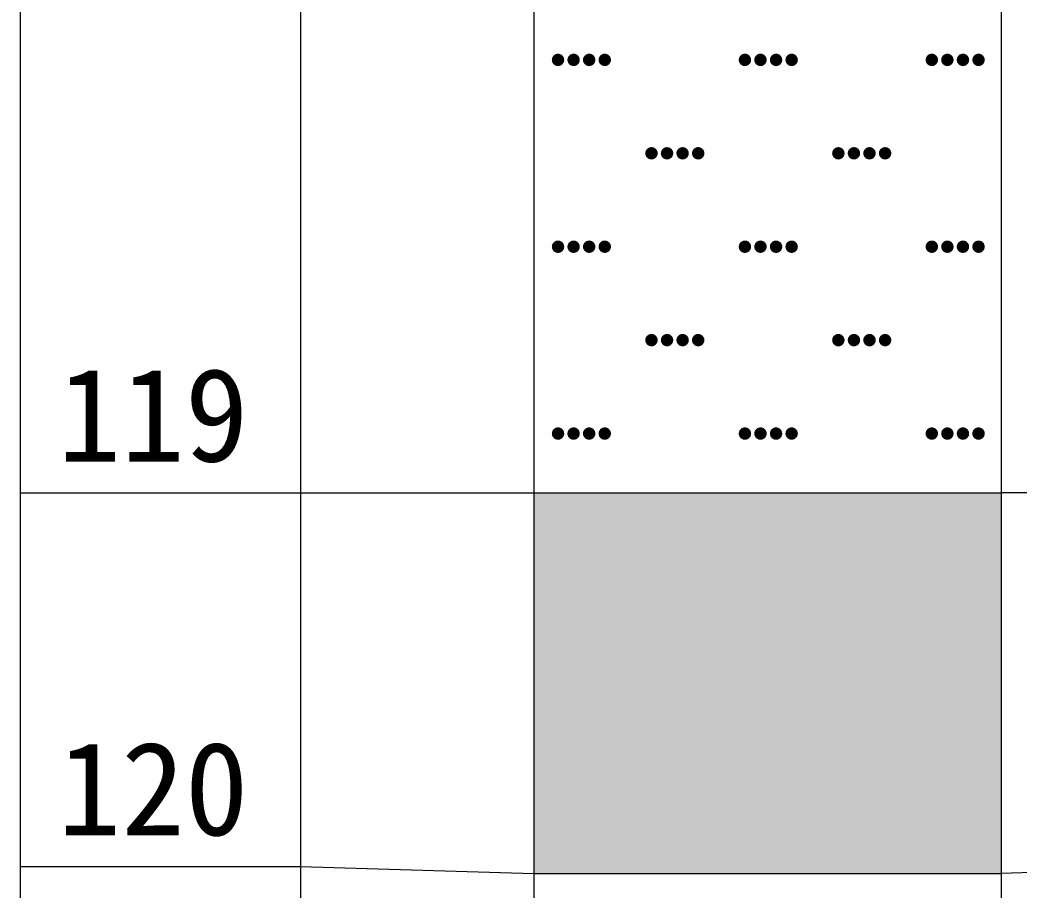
# Model space of a CAD drawing. Header units: inches. Extents: x -27 to 109, y -724 to 26.
# Drawn here: x 15.882 to 20.162, y -634.655 to -630.93 of the extents above; entities that cross this region are included whole.
import ezdxf

# ---------------------------------------------------------------- set-up
doc = ezdxf.new("R2010")
doc.units = ezdxf.units.IN
doc.header["$MEASUREMENT"] = 0
doc.layers.get('0').update_dxf_attribs({"lineweight": 0})
doc.styles.add('宋体', font='')
doc.styles.get('宋体').set_extended_font_data('宋体')

# ---------------------------------------------------------------- blocks, each defined once
blk = doc.blocks.new('lr_block_102')
at = {"true_color": 0x000000}
for points in [[(18.2105, -631.1076), (18.2114, -631.1007), (18.2105, -631.0937), (18.2078, -631.0873), (18.2035, -631.0819), (18.1981, -631.0776), (18.1917, -631.0749), (18.1847, -631.074), (18.1778, -631.0749), (18.1714, -631.0776), (18.1659, -631.0819), (18.1617, -631.0873), (18.159, -631.0937), (18.1581, -631.1007), (18.159, -631.1076), (18.1617, -631.114), (18.1659, -631.1195), (18.1714, -631.1237), (18.1778, -631.1264), (18.1847, -631.1273), (18.1917, -631.1264), (18.1981, -631.1237), (18.2035, -631.1195), (18.2078, -631.114)], [(18.2771, -631.1076), (18.2781, -631.1007), (18.2771, -631.0937), (18.2745, -631.0873), (18.2702, -631.0819), (18.2647, -631.0776), (18.2583, -631.0749), (18.2514, -631.074), (18.2445, -631.0749), (18.2381, -631.0776), (18.2326, -631.0819), (18.2283, -631.0873), (18.2257, -631.0937), (18.2247, -631.1007), (18.2257, -631.1076), (18.2283, -631.114), (18.2326, -631.1195), (18.2381, -631.1237), (18.2445, -631.1264), (18.2514, -631.1273), (18.2583, -631.1264), (18.2647, -631.1237), (18.2702, -631.1195), (18.2745, -631.114)], [(18.3438, -631.1076), (18.3447, -631.1007), (18.3438, -631.0937), (18.3411, -631.0873), (18.3369, -631.0819), (18.3314, -631.0776), (18.325, -631.0749), (18.3181, -631.074), (18.3111, -631.0749), (18.3047, -631.0776), (18.2993, -631.0819), (18.295, -631.0873), (18.2923, -631.0937), (18.2914, -631.1007), (18.2923, -631.1076), (18.295, -631.114), (18.2993, -631.1195), (18.3047, -631.1237), (18.3111, -631.1264), (18.3181, -631.1273), (18.325, -631.1264), (18.3314, -631.1237), (18.3369, -631.1195), (18.3411, -631.114)], [(18.4105, -631.1076), (18.4114, -631.1007), (18.4105, -631.0937), (18.4078, -631.0873), (18.4035, -631.0819), (18.3981, -631.0776), (18.3917, -631.0749), (18.3847, -631.074), (18.3778, -631.0749), (18.3714, -631.0776), (18.3659, -631.0819), (18.3617, -631.0873), (18.359, -631.0937), (18.3581, -631.1007), (18.359, -631.1076), (18.3617, -631.114), (18.3659, -631.1195), (18.3714, -631.1237), (18.3778, -631.1264), (18.3847, -631.1273), (18.3917, -631.1264), (18.3981, -631.1237), (18.4035, -631.1195), (18.4078, -631.114)], [(19.0105, -631.1076), (19.0114, -631.1007), (19.0105, -631.0937), (19.0078, -631.0873), (19.0035, -631.0819), (18.9981, -631.0776), (18.9917, -631.0749), (18.9847, -631.074), (18.9778, -631.0749), (18.9714, -631.0776), (18.9659, -631.0819), (18.9617, -631.0873), (18.959, -631.0937), (18.9581, -631.1007), (18.959, -631.1076), (18.9617, -631.114), (18.9659, -631.1195), (18.9714, -631.1237), (18.9778, -631.1264), (18.9847, -631.1273), (18.9917, -631.1264), (18.9981, -631.1237), (19.0035, -631.1195), (19.0078, -631.114)], [(19.0771, -631.1076), (19.0781, -631.1007), (19.0771, -631.0937), (19.0745, -631.0873), (19.0702, -631.0819), (19.0647, -631.0776), (19.0583, -631.0749), (19.0514, -631.074), (19.0445, -631.0749), (19.0381, -631.0776), (19.0326, -631.0819), (19.0283, -631.0873), (19.0257, -631.0937), (19.0247, -631.1007), (19.0257, -631.1076), (19.0283, -631.114), (19.0326, -631.1195), (19.0381, -631.1237), (19.0445, -631.1264), (19.0514, -631.1273), (19.0583, -631.1264), (19.0647, -631.1237), (19.0702, -631.1195), (19.0745, -631.114)], [(19.1438, -631.1076), (19.1447, -631.1007), (19.1438, -631.0937), (19.1411, -631.0873), (19.1369, -631.0819), (19.1314, -631.0776), (19.125, -631.0749), (19.1181, -631.074), (19.1111, -631.0749), (19.1047, -631.0776), (19.0993, -631.0819), (19.095, -631.0873), (19.0923, -631.0937), (19.0914, -631.1007), (19.0923, -631.1076), (19.095, -631.114), (19.0993, -631.1195), (19.1047, -631.1237), (19.1111, -631.1264), (19.1181, -631.1273), (19.125, -631.1264), (19.1314, -631.1237), (19.1369, -631.1195), (19.1411, -631.114)], [(19.2105, -631.1076), (19.2114, -631.1007), (19.2105, -631.0937), (19.2078, -631.0873), (19.2035, -631.0819), (19.1981, -631.0776), (19.1917, -631.0749), (19.1847, -631.074), (19.1778, -631.0749), (19.1714, -631.0776), (19.1659, -631.0819), (19.1617, -631.0873), (19.159, -631.0937), (19.1581, -631.1007), (19.159, -631.1076), (19.1617, -631.114), (19.1659, -631.1195), (19.1714, -631.1237), (19.1778, -631.1264), (19.1847, -631.1273), (19.1917, -631.1264), (19.1981, -631.1237), (19.2035, -631.1195), (19.2078, -631.114)], [(19.8105, -631.1076), (19.8114, -631.1007), (19.8105, -631.0937), (19.8078, -631.0873), (19.8035, -631.0819), (19.7981, -631.0776), (19.7917, -631.0749), (19.7847, -631.074), (19.7778, -631.0749), (19.7714, -631.0776), (19.7659, -631.0819), (19.7617, -631.0873), (19.759, -631.0937), (19.7581, -631.1007), (19.759, -631.1076), (19.7617, -631.114), (19.7659, -631.1195), (19.7714, -631.1237), (19.7778, -631.1264), (19.7847, -631.1273), (19.7917, -631.1264), (19.7981, -631.1237), (19.8035, -631.1195), (19.8078, -631.114)], [(19.8771, -631.1076), (19.8781, -631.1007), (19.8771, -631.0937), (19.8745, -631.0873), (19.8702, -631.0819), (19.8647, -631.0776), (19.8583, -631.0749), (19.8514, -631.074), (19.8445, -631.0749), (19.8381, -631.0776), (19.8326, -631.0819), (19.8283, -631.0873), (19.8257, -631.0937), (19.8247, -631.1007), (19.8257, -631.1076), (19.8283, -631.114), (19.8326, -631.1195), (19.8381, -631.1237), (19.8445, -631.1264), (19.8514, -631.1273), (19.8583, -631.1264), (19.8647, -631.1237), (19.8702, -631.1195), (19.8745, -631.114)], [(19.9438, -631.1076), (19.9447, -631.1007), (19.9438, -631.0937), (19.9411, -631.0873), (19.9369, -631.0819), (19.9314, -631.0776), (19.925, -631.0749), (19.9181, -631.074), (19.9111, -631.0749), (19.9047, -631.0776), (19.8993, -631.0819), (19.895, -631.0873), (19.8923, -631.0937), (19.8914, -631.1007), (19.8923, -631.1076), (19.895, -631.114), (19.8993, -631.1195), (19.9047, -631.1237), (19.9111, -631.1264), (19.9181, -631.1273), (19.925, -631.1264), (19.9314, -631.1237), (19.9369, -631.1195), (19.9411, -631.114)], [(20.0105, -631.1076), (20.0114, -631.1007), (20.0105, -631.0937), (20.0078, -631.0873), (20.0035, -631.0819), (19.9981, -631.0776), (19.9917, -631.0749), (19.9847, -631.074), (19.9778, -631.0749), (19.9714, -631.0776), (19.9659, -631.0819), (19.9617, -631.0873), (19.959, -631.0937), (19.9581, -631.1007), (19.959, -631.1076), (19.9617, -631.114), (19.9659, -631.1195), (19.9714, -631.1237), (19.9778, -631.1264), (19.9847, -631.1273), (19.9917, -631.1264), (19.9981, -631.1237), (20.0035, -631.1195), (20.0078, -631.114)], [(18.6105, -631.5076), (18.6114, -631.5007), (18.6105, -631.4937), (18.6078, -631.4873), (18.6035, -631.4819), (18.5981, -631.4776), (18.5917, -631.4749), (18.5847, -631.474), (18.5778, -631.4749), (18.5714, -631.4776), (18.5659, -631.4819), (18.5617, -631.4873), (18.559, -631.4937), (18.5581, -631.5007), (18.559, -631.5076), (18.5617, -631.514), (18.5659, -631.5195), (18.5714, -631.5237), (18.5778, -631.5264), (18.5847, -631.5273), (18.5917, -631.5264), (18.5981, -631.5237), (18.6035, -631.5195), (18.6078, -631.514)], [(18.6771, -631.5076), (18.6781, -631.5007), (18.6771, -631.4937), (18.6745, -631.4873), (18.6702, -631.4819), (18.6647, -631.4776), (18.6583, -631.4749), (18.6514, -631.474), (18.6445, -631.4749), (18.6381, -631.4776), (18.6326, -631.4819), (18.6283, -631.4873), (18.6257, -631.4937), (18.6247, -631.5007), (18.6257, -631.5076), (18.6283, -631.514), (18.6326, -631.5195), (18.6381, -631.5237), (18.6445, -631.5264), (18.6514, -631.5273), (18.6583, -631.5264), (18.6647, -631.5237), (18.6702, -631.5195), (18.6745, -631.514)], [(18.7438, -631.5076), (18.7447, -631.5007), (18.7438, -631.4937), (18.7411, -631.4873), (18.7369, -631.4819), (18.7314, -631.4776), (18.725, -631.4749), (18.7181, -631.474), (18.7111, -631.4749), (18.7047, -631.4776), (18.6993, -631.4819), (18.695, -631.4873), (18.6923, -631.4937), (18.6914, -631.5007), (18.6923, -631.5076), (18.695, -631.514), (18.6993, -631.5195), (18.7047, -631.5237), (18.7111, -631.5264), (18.7181, -631.5273), (18.725, -631.5264), (18.7314, -631.5237), (18.7369, -631.5195), (18.7411, -631.514)], [(18.8105, -631.5076), (18.8114, -631.5007), (18.8105, -631.4937), (18.8078, -631.4873), (18.8035, -631.4819), (18.7981, -631.4776), (18.7917, -631.4749), (18.7847, -631.474), (18.7778, -631.4749), (18.7714, -631.4776), (18.7659, -631.4819), (18.7617, -631.4873), (18.759, -631.4937), (18.7581, -631.5007), (18.759, -631.5076), (18.7617, -631.514), (18.7659, -631.5195), (18.7714, -631.5237), (18.7778, -631.5264), (18.7847, -631.5273), (18.7917, -631.5264), (18.7981, -631.5237), (18.8035, -631.5195), (18.8078, -631.514)], [(19.4105, -631.5076), (19.4114, -631.5007), (19.4105, -631.4937), (19.4078, -631.4873), (19.4035, -631.4819), (19.3981, -631.4776), (19.3917, -631.4749), (19.3847, -631.474), (19.3778, -631.4749), (19.3714, -631.4776), (19.3659, -631.4819), (19.3617, -631.4873), (19.359, -631.4937), (19.3581, -631.5007), (19.359, -631.5076), (19.3617, -631.514), (19.3659, -631.5195), (19.3714, -631.5237), (19.3778, -631.5264), (19.3847, -631.5273), (19.3917, -631.5264), (19.3981, -631.5237), (19.4035, -631.5195), (19.4078, -631.514)], [(19.4771, -631.5076), (19.4781, -631.5007), (19.4771, -631.4937), (19.4745, -631.4873), (19.4702, -631.4819), (19.4647, -631.4776), (19.4583, -631.4749), (19.4514, -631.474), (19.4445, -631.4749), (19.4381, -631.4776), (19.4326, -631.4819), (19.4283, -631.4873), (19.4257, -631.4937), (19.4247, -631.5007), (19.4257, -631.5076), (19.4283, -631.514), (19.4326, -631.5195), (19.4381, -631.5237), (19.4445, -631.5264), (19.4514, -631.5273), (19.4583, -631.5264), (19.4647, -631.5237), (19.4702, -631.5195), (19.4745, -631.514)], [(19.5438, -631.5076), (19.5447, -631.5007), (19.5438, -631.4937), (19.5411, -631.4873), (19.5369, -631.4819), (19.5314, -631.4776), (19.525, -631.4749), (19.5181, -631.474), (19.5111, -631.4749), (19.5047, -631.4776), (19.4993, -631.4819), (19.495, -631.4873), (19.4923, -631.4937), (19.4914, -631.5007), (19.4923, -631.5076), (19.495, -631.514), (19.4993, -631.5195), (19.5047, -631.5237), (19.5111, -631.5264), (19.5181, -631.5273), (19.525, -631.5264), (19.5314, -631.5237), (19.5369, -631.5195), (19.5411, -631.514)], [(19.6105, -631.5076), (19.6114, -631.5007), (19.6105, -631.4937), (19.6078, -631.4873), (19.6035, -631.4819), (19.5981, -631.4776), (19.5917, -631.4749), (19.5847, -631.474), (19.5778, -631.4749), (19.5714, -631.4776), (19.5659, -631.4819), (19.5617, -631.4873), (19.559, -631.4937), (19.5581, -631.5007), (19.559, -631.5076), (19.5617, -631.514), (19.5659, -631.5195), (19.5714, -631.5237), (19.5778, -631.5264), (19.5847, -631.5273), (19.5917, -631.5264), (19.5981, -631.5237), (19.6035, -631.5195), (19.6078, -631.514)], [(18.2105, -631.9076), (18.2114, -631.9007), (18.2105, -631.8937), (18.2078, -631.8873), (18.2035, -631.8819), (18.1981, -631.8776), (18.1917, -631.8749), (18.1847, -631.874), (18.1778, -631.8749), (18.1714, -631.8776), (18.1659, -631.8819), (18.1617, -631.8873), (18.159, -631.8937), (18.1581, -631.9007), (18.159, -631.9076), (18.1617, -631.914), (18.1659, -631.9195), (18.1714, -631.9237), (18.1778, -631.9264), (18.1847, -631.9273), (18.1917, -631.9264), (18.1981, -631.9237), (18.2035, -631.9195), (18.2078, -631.914)], [(18.2771, -631.9076), (18.2781, -631.9007), (18.2771, -631.8937), (18.2745, -631.8873), (18.2702, -631.8819), (18.2647, -631.8776), (18.2583, -631.8749), (18.2514, -631.874), (18.2445, -631.8749), (18.2381, -631.8776), (18.2326, -631.8819), (18.2283, -631.8873), (18.2257, -631.8937), (18.2247, -631.9007), (18.2257, -631.9076), (18.2283, -631.914), (18.2326, -631.9195), (18.2381, -631.9237), (18.2445, -631.9264), (18.2514, -631.9273), (18.2583, -631.9264), (18.2647, -631.9237), (18.2702, -631.9195), (18.2745, -631.914)], [(18.3438, -631.9076), (18.3447, -631.9007), (18.3438, -631.8937), (18.3411, -631.8873), (18.3369, -631.8819), (18.3314, -631.8776), (18.325, -631.8749), (18.3181, -631.874), (18.3111, -631.8749), (18.3047, -631.8776), (18.2993, -631.8819), (18.295, -631.8873), (18.2923, -631.8937), (18.2914, -631.9007), (18.2923, -631.9076), (18.295, -631.914), (18.2993, -631.9195), (18.3047, -631.9237), (18.3111, -631.9264), (18.3181, -631.9273), (18.325, -631.9264), (18.3314, -631.9237), (18.3369, -631.9195), (18.3411, -631.914)], [(18.4105, -631.9076), (18.4114, -631.9007), (18.4105, -631.8937), (18.4078, -631.8873), (18.4035, -631.8819), (18.3981, -631.8776), (18.3917, -631.8749), (18.3847, -631.874), (18.3778, -631.8749), (18.3714, -631.8776), (18.3659, -631.8819), (18.3617, -631.8873), (18.359, -631.8937), (18.3581, -631.9007), (18.359, -631.9076), (18.3617, -631.914), (18.3659, -631.9195), (18.3714, -631.9237), (18.3778, -631.9264), (18.3847, -631.9273), (18.3917, -631.9264), (18.3981, -631.9237), (18.4035, -631.9195), (18.4078, -631.914)], [(19.0105, -631.9076), (19.0114, -631.9007), (19.0105, -631.8937), (19.0078, -631.8873), (19.0035, -631.8819), (18.9981, -631.8776), (18.9917, -631.8749), (18.9847, -631.874), (18.9778, -631.8749), (18.9714, -631.8776), (18.9659, -631.8819), (18.9617, -631.8873), (18.959, -631.8937), (18.9581, -631.9007), (18.959, -631.9076), (18.9617, -631.914), (18.9659, -631.9195), (18.9714, -631.9237), (18.9778, -631.9264), (18.9847, -631.9273), (18.9917, -631.9264), (18.9981, -631.9237), (19.0035, -631.9195), (19.0078, -631.914)], [(19.0771, -631.9076), (19.0781, -631.9007), (19.0771, -631.8937), (19.0745, -631.8873), (19.0702, -631.8819), (19.0647, -631.8776), (19.0583, -631.8749), (19.0514, -631.874), (19.0445, -631.8749), (19.0381, -631.8776), (19.0326, -631.8819), (19.0283, -631.8873), (19.0257, -631.8937), (19.0247, -631.9007), (19.0257, -631.9076), (19.0283, -631.914), (19.0326, -631.9195), (19.0381, -631.9237), (19.0445, -631.9264), (19.0514, -631.9273), (19.0583, -631.9264), (19.0647, -631.9237), (19.0702, -631.9195), (19.0745, -631.914)], [(19.1438, -631.9076), (19.1447, -631.9007), (19.1438, -631.8937), (19.1411, -631.8873), (19.1369, -631.8819), (19.1314, -631.8776), (19.125, -631.8749), (19.1181, -631.874), (19.1111, -631.8749), (19.1047, -631.8776), (19.0993, -631.8819), (19.095, -631.8873), (19.0923, -631.8937), (19.0914, -631.9007), (19.0923, -631.9076), (19.095, -631.914), (19.0993, -631.9195), (19.1047, -631.9237), (19.1111, -631.9264), (19.1181, -631.9273), (19.125, -631.9264), (19.1314, -631.9237), (19.1369, -631.9195), (19.1411, -631.914)], [(19.2105, -631.9076), (19.2114, -631.9007), (19.2105, -631.8937), (19.2078, -631.8873), (19.2035, -631.8819), (19.1981, -631.8776), (19.1917, -631.8749), (19.1847, -631.874), (19.1778, -631.8749), (19.1714, -631.8776), (19.1659, -631.8819), (19.1617, -631.8873), (19.159, -631.8937), (19.1581, -631.9007), (19.159, -631.9076), (19.1617, -631.914), (19.1659, -631.9195), (19.1714, -631.9237), (19.1778, -631.9264), (19.1847, -631.9273), (19.1917, -631.9264), (19.1981, -631.9237), (19.2035, -631.9195), (19.2078, -631.914)], [(19.8105, -631.9076), (19.8114, -631.9007), (19.8105, -631.8937), (19.8078, -631.8873), (19.8035, -631.8819), (19.7981, -631.8776), (19.7917, -631.8749), (19.7847, -631.874), (19.7778, -631.8749), (19.7714, -631.8776), (19.7659, -631.8819), (19.7617, -631.8873), (19.759, -631.8937), (19.7581, -631.9007), (19.759, -631.9076), (19.7617, -631.914), (19.7659, -631.9195), (19.7714, -631.9237), (19.7778, -631.9264), (19.7847, -631.9273), (19.7917, -631.9264), (19.7981, -631.9237), (19.8035, -631.9195), (19.8078, -631.914)], [(19.8771, -631.9076), (19.8781, -631.9007), (19.8771, -631.8937), (19.8745, -631.8873), (19.8702, -631.8819), (19.8647, -631.8776), (19.8583, -631.8749), (19.8514, -631.874), (19.8445, -631.8749), (19.8381, -631.8776), (19.8326, -631.8819), (19.8283, -631.8873), (19.8257, -631.8937), (19.8247, -631.9007), (19.8257, -631.9076), (19.8283, -631.914), (19.8326, -631.9195), (19.8381, -631.9237), (19.8445, -631.9264), (19.8514, -631.9273), (19.8583, -631.9264), (19.8647, -631.9237), (19.8702, -631.9195), (19.8745, -631.914)], [(19.9438, -631.9076), (19.9447, -631.9007), (19.9438, -631.8937), (19.9411, -631.8873), (19.9369, -631.8819), (19.9314, -631.8776), (19.925, -631.8749), (19.9181, -631.874), (19.9111, -631.8749), (19.9047, -631.8776), (19.8993, -631.8819), (19.895, -631.8873), (19.8923, -631.8937), (19.8914, -631.9007), (19.8923, -631.9076), (19.895, -631.914), (19.8993, -631.9195), (19.9047, -631.9237), (19.9111, -631.9264), (19.9181, -631.9273), (19.925, -631.9264), (19.9314, -631.9237), (19.9369, -631.9195), (19.9411, -631.914)], [(20.0105, -631.9076), (20.0114, -631.9007), (20.0105, -631.8937), (20.0078, -631.8873), (20.0035, -631.8819), (19.9981, -631.8776), (19.9917, -631.8749), (19.9847, -631.874), (19.9778, -631.8749), (19.9714, -631.8776), (19.9659, -631.8819), (19.9617, -631.8873), (19.959, -631.8937), (19.9581, -631.9007), (19.959, -631.9076), (19.9617, -631.914), (19.9659, -631.9195), (19.9714, -631.9237), (19.9778, -631.9264), (19.9847, -631.9273), (19.9917, -631.9264), (19.9981, -631.9237), (20.0035, -631.9195), (20.0078, -631.914)], [(18.6105, -632.3076), (18.6114, -632.3007), (18.6105, -632.2937), (18.6078, -632.2873), (18.6035, -632.2819), (18.5981, -632.2776), (18.5917, -632.2749), (18.5847, -632.274), (18.5778, -632.2749), (18.5714, -632.2776), (18.5659, -632.2819), (18.5617, -632.2873), (18.559, -632.2937), (18.5581, -632.3007), (18.559, -632.3076), (18.5617, -632.314), (18.5659, -632.3195), (18.5714, -632.3237), (18.5778, -632.3264), (18.5847, -632.3273), (18.5917, -632.3264), (18.5981, -632.3237), (18.6035, -632.3195), (18.6078, -632.314)], [(18.6771, -632.3076), (18.6781, -632.3007), (18.6771, -632.2937), (18.6745, -632.2873), (18.6702, -632.2819), (18.6647, -632.2776), (18.6583, -632.2749), (18.6514, -632.274), (18.6445, -632.2749), (18.6381, -632.2776), (18.6326, -632.2819), (18.6283, -632.2873), (18.6257, -632.2937), (18.6247, -632.3007), (18.6257, -632.3076), (18.6283, -632.314), (18.6326, -632.3195), (18.6381, -632.3237), (18.6445, -632.3264), (18.6514, -632.3273), (18.6583, -632.3264), (18.6647, -632.3237), (18.6702, -632.3195), (18.6745, -632.314)], [(18.7438, -632.3076), (18.7447, -632.3007), (18.7438, -632.2937), (18.7411, -632.2873), (18.7369, -632.2819), (18.7314, -632.2776), (18.725, -632.2749), (18.7181, -632.274), (18.7111, -632.2749), (18.7047, -632.2776), (18.6993, -632.2819), (18.695, -632.2873), (18.6923, -632.2937), (18.6914, -632.3007), (18.6923, -632.3076), (18.695, -632.314), (18.6993, -632.3195), (18.7047, -632.3237), (18.7111, -632.3264), (18.7181, -632.3273), (18.725, -632.3264), (18.7314, -632.3237), (18.7369, -632.3195), (18.7411, -632.314)], [(18.8105, -632.3076), (18.8114, -632.3007), (18.8105, -632.2937), (18.8078, -632.2873), (18.8035, -632.2819), (18.7981, -632.2776), (18.7917, -632.2749), (18.7847, -632.274), (18.7778, -632.2749), (18.7714, -632.2776), (18.7659, -632.2819), (18.7617, -632.2873), (18.759, -632.2937), (18.7581, -632.3007), (18.759, -632.3076), (18.7617, -632.314), (18.7659, -632.3195), (18.7714, -632.3237), (18.7778, -632.3264), (18.7847, -632.3273), (18.7917, -632.3264), (18.7981, -632.3237), (18.8035, -632.3195), (18.8078, -632.314)], [(19.4105, -632.3076), (19.4114, -632.3007), (19.4105, -632.2937), (19.4078, -632.2873), (19.4035, -632.2819), (19.3981, -632.2776), (19.3917, -632.2749), (19.3847, -632.274), (19.3778, -632.2749), (19.3714, -632.2776), (19.3659, -632.2819), (19.3617, -632.2873), (19.359, -632.2937), (19.3581, -632.3007), (19.359, -632.3076), (19.3617, -632.314), (19.3659, -632.3195), (19.3714, -632.3237), (19.3778, -632.3264), (19.3847, -632.3273), (19.3917, -632.3264), (19.3981, -632.3237), (19.4035, -632.3195), (19.4078, -632.314)], [(19.4771, -632.3076), (19.4781, -632.3007), (19.4771, -632.2937), (19.4745, -632.2873), (19.4702, -632.2819), (19.4647, -632.2776), (19.4583, -632.2749), (19.4514, -632.274), (19.4445, -632.2749), (19.4381, -632.2776), (19.4326, -632.2819), (19.4283, -632.2873), (19.4257, -632.2937), (19.4247, -632.3007), (19.4257, -632.3076), (19.4283, -632.314), (19.4326, -632.3195), (19.4381, -632.3237), (19.4445, -632.3264), (19.4514, -632.3273), (19.4583, -632.3264), (19.4647, -632.3237), (19.4702, -632.3195), (19.4745, -632.314)], [(19.5438, -632.3076), (19.5447, -632.3007), (19.5438, -632.2937), (19.5411, -632.2873), (19.5369, -632.2819), (19.5314, -632.2776), (19.525, -632.2749), (19.5181, -632.274), (19.5111, -632.2749), (19.5047, -632.2776), (19.4993, -632.2819), (19.495, -632.2873), (19.4923, -632.2937), (19.4914, -632.3007), (19.4923, -632.3076), (19.495, -632.314), (19.4993, -632.3195), (19.5047, -632.3237), (19.5111, -632.3264), (19.5181, -632.3273), (19.525, -632.3264), (19.5314, -632.3237), (19.5369, -632.3195), (19.5411, -632.314)], [(19.6105, -632.3076), (19.6114, -632.3007), (19.6105, -632.2937), (19.6078, -632.2873), (19.6035, -632.2819), (19.5981, -632.2776), (19.5917, -632.2749), (19.5847, -632.274), (19.5778, -632.2749), (19.5714, -632.2776), (19.5659, -632.2819), (19.5617, -632.2873), (19.559, -632.2937), (19.5581, -632.3007), (19.559, -632.3076), (19.5617, -632.314), (19.5659, -632.3195), (19.5714, -632.3237), (19.5778, -632.3264), (19.5847, -632.3273), (19.5917, -632.3264), (19.5981, -632.3237), (19.6035, -632.3195), (19.6078, -632.314)], [(18.2105, -632.7076), (18.2114, -632.7007), (18.2105, -632.6937), (18.2078, -632.6873), (18.2035, -632.6819), (18.1981, -632.6776), (18.1917, -632.6749), (18.1847, -632.674), (18.1778, -632.6749), (18.1714, -632.6776), (18.1659, -632.6819), (18.1617, -632.6873), (18.159, -632.6937), (18.1581, -632.7007), (18.159, -632.7076), (18.1617, -632.714), (18.1659, -632.7195), (18.1714, -632.7237), (18.1778, -632.7264), (18.1847, -632.7273), (18.1917, -632.7264), (18.1981, -632.7237), (18.2035, -632.7195), (18.2078, -632.714)], [(18.2771, -632.7076), (18.2781, -632.7007), (18.2771, -632.6937), (18.2745, -632.6873), (18.2702, -632.6819), (18.2647, -632.6776), (18.2583, -632.6749), (18.2514, -632.674), (18.2445, -632.6749), (18.2381, -632.6776), (18.2326, -632.6819), (18.2283, -632.6873), (18.2257, -632.6937), (18.2247, -632.7007), (18.2257, -632.7076), (18.2283, -632.714), (18.2326, -632.7195), (18.2381, -632.7237), (18.2445, -632.7264), (18.2514, -632.7273), (18.2583, -632.7264), (18.2647, -632.7237), (18.2702, -632.7195), (18.2745, -632.714)], [(18.3438, -632.7076), (18.3447, -632.7007), (18.3438, -632.6937), (18.3411, -632.6873), (18.3369, -632.6819), (18.3314, -632.6776), (18.325, -632.6749), (18.3181, -632.674), (18.3111, -632.6749), (18.3047, -632.6776), (18.2993, -632.6819), (18.295, -632.6873), (18.2923, -632.6937), (18.2914, -632.7007), (18.2923, -632.7076), (18.295, -632.714), (18.2993, -632.7195), (18.3047, -632.7237), (18.3111, -632.7264), (18.3181, -632.7273), (18.325, -632.7264), (18.3314, -632.7237), (18.3369, -632.7195), (18.3411, -632.714)], [(18.4105, -632.7076), (18.4114, -632.7007), (18.4105, -632.6937), (18.4078, -632.6873), (18.4035, -632.6819), (18.3981, -632.6776), (18.3917, -632.6749), (18.3847, -632.674), (18.3778, -632.6749), (18.3714, -632.6776), (18.3659, -632.6819), (18.3617, -632.6873), (18.359, -632.6937), (18.3581, -632.7007), (18.359, -632.7076), (18.3617, -632.714), (18.3659, -632.7195), (18.3714, -632.7237), (18.3778, -632.7264), (18.3847, -632.7273), (18.3917, -632.7264), (18.3981, -632.7237), (18.4035, -632.7195), (18.4078, -632.714)], [(19.0105, -632.7076), (19.0114, -632.7007), (19.0105, -632.6937), (19.0078, -632.6873), (19.0035, -632.6819), (18.9981, -632.6776), (18.9917, -632.6749), (18.9847, -632.674), (18.9778, -632.6749), (18.9714, -632.6776), (18.9659, -632.6819), (18.9617, -632.6873), (18.959, -632.6937), (18.9581, -632.7007), (18.959, -632.7076), (18.9617, -632.714), (18.9659, -632.7195), (18.9714, -632.7237), (18.9778, -632.7264), (18.9847, -632.7273), (18.9917, -632.7264), (18.9981, -632.7237), (19.0035, -632.7195), (19.0078, -632.714)], [(19.0771, -632.7076), (19.0781, -632.7007), (19.0771, -632.6937), (19.0745, -632.6873), (19.0702, -632.6819), (19.0647, -632.6776), (19.0583, -632.6749), (19.0514, -632.674), (19.0445, -632.6749), (19.0381, -632.6776), (19.0326, -632.6819), (19.0283, -632.6873), (19.0257, -632.6937), (19.0247, -632.7007), (19.0257, -632.7076), (19.0283, -632.714), (19.0326, -632.7195), (19.0381, -632.7237), (19.0445, -632.7264), (19.0514, -632.7273), (19.0583, -632.7264), (19.0647, -632.7237), (19.0702, -632.7195), (19.0745, -632.714)], [(19.1438, -632.7076), (19.1447, -632.7007), (19.1438, -632.6937), (19.1411, -632.6873), (19.1369, -632.6819), (19.1314, -632.6776), (19.125, -632.6749), (19.1181, -632.674), (19.1111, -632.6749), (19.1047, -632.6776), (19.0993, -632.6819), (19.095, -632.6873), (19.0923, -632.6937), (19.0914, -632.7007), (19.0923, -632.7076), (19.095, -632.714), (19.0993, -632.7195), (19.1047, -632.7237), (19.1111, -632.7264), (19.1181, -632.7273), (19.125, -632.7264), (19.1314, -632.7237), (19.1369, -632.7195), (19.1411, -632.714)], [(19.2105, -632.7076), (19.2114, -632.7007), (19.2105, -632.6937), (19.2078, -632.6873), (19.2035, -632.6819), (19.1981, -632.6776), (19.1917, -632.6749), (19.1847, -632.674), (19.1778, -632.6749), (19.1714, -632.6776), (19.1659, -632.6819), (19.1617, -632.6873), (19.159, -632.6937), (19.1581, -632.7007), (19.159, -632.7076), (19.1617, -632.714), (19.1659, -632.7195), (19.1714, -632.7237), (19.1778, -632.7264), (19.1847, -632.7273), (19.1917, -632.7264), (19.1981, -632.7237), (19.2035, -632.7195), (19.2078, -632.714)], [(19.8105, -632.7076), (19.8114, -632.7007), (19.8105, -632.6937), (19.8078, -632.6873), (19.8035, -632.6819), (19.7981, -632.6776), (19.7917, -632.6749), (19.7847, -632.674), (19.7778, -632.6749), (19.7714, -632.6776), (19.7659, -632.6819), (19.7617, -632.6873), (19.759, -632.6937), (19.7581, -632.7007), (19.759, -632.7076), (19.7617, -632.714), (19.7659, -632.7195), (19.7714, -632.7237), (19.7778, -632.7264), (19.7847, -632.7273), (19.7917, -632.7264), (19.7981, -632.7237), (19.8035, -632.7195), (19.8078, -632.714)], [(19.8771, -632.7076), (19.8781, -632.7007), (19.8771, -632.6937), (19.8745, -632.6873), (19.8702, -632.6819), (19.8647, -632.6776), (19.8583, -632.6749), (19.8514, -632.674), (19.8445, -632.6749), (19.8381, -632.6776), (19.8326, -632.6819), (19.8283, -632.6873), (19.8257, -632.6937), (19.8247, -632.7007), (19.8257, -632.7076), (19.8283, -632.714), (19.8326, -632.7195), (19.8381, -632.7237), (19.8445, -632.7264), (19.8514, -632.7273), (19.8583, -632.7264), (19.8647, -632.7237), (19.8702, -632.7195), (19.8745, -632.714)], [(19.9438, -632.7076), (19.9447, -632.7007), (19.9438, -632.6937), (19.9411, -632.6873), (19.9369, -632.6819), (19.9314, -632.6776), (19.925, -632.6749), (19.9181, -632.674), (19.9111, -632.6749), (19.9047, -632.6776), (19.8993, -632.6819), (19.895, -632.6873), (19.8923, -632.6937), (19.8914, -632.7007), (19.8923, -632.7076), (19.895, -632.714), (19.8993, -632.7195), (19.9047, -632.7237), (19.9111, -632.7264), (19.9181, -632.7273), (19.925, -632.7264), (19.9314, -632.7237), (19.9369, -632.7195), (19.9411, -632.714)], [(20.0105, -632.7076), (20.0114, -632.7007), (20.0105, -632.6937), (20.0078, -632.6873), (20.0035, -632.6819), (19.9981, -632.6776), (19.9917, -632.6749), (19.9847, -632.674), (19.9778, -632.6749), (19.9714, -632.6776), (19.9659, -632.6819), (19.9617, -632.6873), (19.959, -632.6937), (19.9581, -632.7007), (19.959, -632.7076), (19.9617, -632.714), (19.9659, -632.7195), (19.9714, -632.7237), (19.9778, -632.7264), (19.9847, -632.7273), (19.9917, -632.7264), (19.9981, -632.7237), (20.0035, -632.7195), (20.0078, -632.714)]]:
    blk.add_hatch(color=18, dxfattribs=at).paths.add_polyline_path(points, flags=17)

msp = doc.modelspace()

# ---------------------------------------------------------------- hatches: boundary and pattern name
at = {"true_color": 0x000000}
msp.add_hatch(color=18, dxfattribs=at).paths.add_polyline_path([(18.0817, -634.5838), (20.0817, -634.5838), (20.0817, -632.9538), (18.0817, -632.9538)], flags=17)
h = msp.add_hatch()
h.set_pattern_fill('', color=256, style=0, pattern_type=0)
h.set_pattern_definition([])
h.paths.add_polyline_path([(18.0817, -634.5838), (20.0817, -634.5838), (20.0817, -632.9538), (18.0817, -632.9538)], flags=17)

# ---------------------------------------------------------------- linework, layer by layer
at = {"linetype": 'Continuous', "lineweight": 15}
for p, q in [((15.8817, 0.8962), (15.8817, -693.5538)), ((17.0817, 0.8962), (17.0817, -693.5538)), ((18.0817, -627.2537), (18.0817, -632.9538)), ((20.0817, -627.2537), (20.0817, -632.9538)), ((15.8817, -632.9538), (17.0817, -632.9538)), ((17.0817, -632.9538), (18.0817, -632.9538)), ((18.0817, -632.9538), (20.0817, -632.9538)), ((18.0817, -632.9538), (18.0817, -634.5838)), ((21.0817, -632.9538), (20.0817, -632.9538)), ((20.0817, -632.9538), (20.0817, -634.5838)), ((15.8817, -634.5538), (17.0817, -634.5538)), ((17.0817, -634.5538), (18.0817, -634.5838)), ((18.0817, -634.5838), (20.0817, -634.5838)), ((18.0817, -634.5838), (18.0817, -635.1838)), ((21.0817, -634.5538), (20.0817, -634.5838)), ((20.0817, -634.5838), (20.0817, -635.1838))]:
    msp.add_line(p, q, dxfattribs=at)

# ---------------------------------------------------------------- block references
at = {"color": 7}
msp.add_blockref('lr_block_102', (0, 0), dxfattribs=at)

# ---------------------------------------------------------------- texts
at = {"style": '宋体'}
for s, p in [('119', (16.0429, -632.8204)), ('120', (16.0429, -634.4204))]:
    msp.add_text(s, height=0.4, dxfattribs=at).set_placement(p)

doc.saveas('drawing.dxf')
